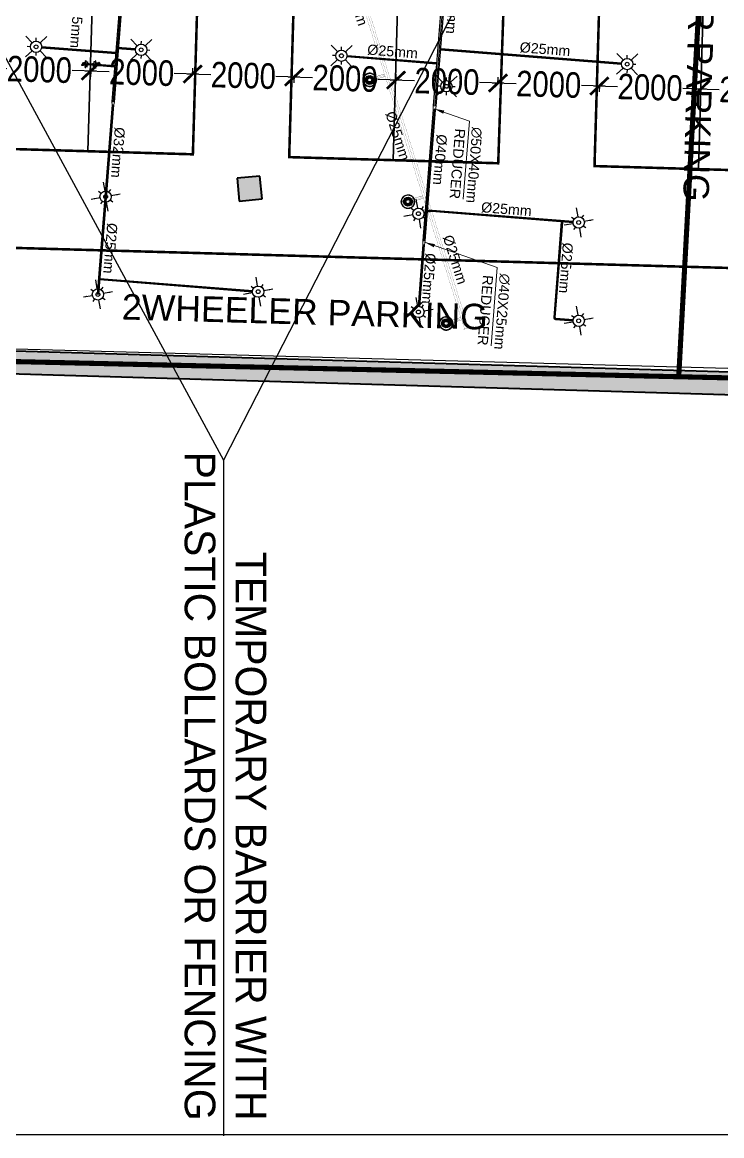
# Model space of a CAD drawing. Header units: inches. Extents: x 257070 to 799932, y -17980 to 269260.
# Drawn here: x 330065 to 343780, y -13911 to 7903 of the extents above; entities that cross this region are included whole.
import ezdxf

# ---------------------------------------------------------------- set-up
doc = ezdxf.new("R2010")
doc.units = ezdxf.units.IN
doc.header["$MEASUREMENT"] = 0
doc.header["$PDMODE"] = 99
doc.header["$PDSIZE"] = 100
for name, color, linetype in [('0-AES-F-SPRINKLER', 10, 'Continuous'), ('0-aes-ff Nozzel', 30, 'Continuous'), ('0-aes-water curtan pipe', 200, 'Continuous'), ("0_AES_DUCT MARKING'", 53, 'Continuous'), ('2 wheeler barrier', 170, 'Continuous'), ('D 9$0$DSP_SLAB EXTENT HATCH', 8, 'Continuous'), ('DSP_COLUMN HATCH', 8, 'Continuous')]:
    doc.layers.add(name, color=color, linetype=linetype)
for name, color, linetype, lineweight in [('0-AES-F-SPRINKLER PIPE', 10, 'Continuous', 15), ('0-aes-FF-Sprinkler Header', 5, 'Continuous', 0), ('05--TEXT-2', 2, 'Continuous', 20), ('07--DIM-2', 2, 'Continuous', 25), ('E--CONCRETE-4', 4, 'Continuous', 40), ('E--CONCRETE-SHADE', 253, 'Continuous', 20)]:
    doc.layers.add(name, color=color, linetype=linetype, lineweight=lineweight)
doc.layers.add('CORE -E', color=7, linetype='Continuous', true_color=0x642d8b)
doc.styles.get("Standard").update_dxf_attribs({"font": 'arial.ttf'})
doc.styles.add('TEXT style 175', font='GOTHIC.TTF')
doc.styles.add('TEXT style 75', font='ARIALN.TTF')
doc.dimstyles.new('175', dxfattribs={"dimtxt": 350, "dimasz": 263, "dimexe": 263, "dimexo": 0, "dimgap": 175, "dimtad": 0, "dimdec": 0, "dimrnd": 5, "dimzin": 0, "dimdsep": 46, "dimtxsty": 'TEXT style 175', "dimblk": 'OBLIQUE', "dimcen": 0.09, "dimdle": 263, "dimclrd": 256, "dimclre": 256, "dimclrt": 256, "dimadec": 0, "dimazin": 0, "dimtfac": 1, "dimtdec": 0, "dimtofl": 0, "dimtmove": 1, "dimatfit": 3, "dimldrblk": 'OPEN90', "dimfxl": 1, "dimtolj": 1, "dimtzin": 0, "dimarcsym": 0})
doc.dimstyles.new('75', dxfattribs={"dimscale": 1.5, "dimtxt": 200, "dimasz": 113, "dimexe": 113, "dimexo": 0, "dimgap": 25, "dimtad": 0, "dimdec": 0, "dimrnd": 5, "dimzin": 0, "dimdsep": 46, "dimtxsty": 'TEXT style 75', "dimblk": 'ARCHTICK', "dimcen": 0.09, "dimdle": 113, "dimclrd": 8, "dimclre": 8, "dimclrt": 256, "dimadec": 0, "dimazin": 0, "dimtfac": 1, "dimtdec": 0, "dimtofl": 0, "dimtmove": 1, "dimatfit": 3, "dimldrblk": 'OPEN90', "dimfxl": 0, "dimtolj": 1, "dimtzin": 0, "dimarcsym": 0})
doc.dimstyles.new('ISO-25', dxfattribs={"dimtxt": 2.5, "dimasz": 2.5, "dimexe": 1.25, "dimexo": 0.625, "dimtad": 1, "dimtxsty": 'Standard', "dimcen": 2.5, "dimadec": 0, "dimazin": 0, "dimtfac": 1, "dimtmove": 0, "dimatfit": 3, "dimfxl": 1, "dimarcsym": 0})
doc.dimstyles.new('PLUMBING', dxfattribs={"dimscale": 100, "dimtxt": 1.8, "dimasz": 1.6, "dimexe": 1, "dimexo": 1, "dimgap": 0.5, "dimtad": 2, "dimdec": 0, "dimzin": 0, "dimdsep": 46, "dimtxsty": 'Standard', "dimcen": 1, "dimdle": 1, "dimclrd": 7, "dimclre": 7, "dimclrt": 256, "dimadec": 0, "dimazin": 0, "dimtfac": 1, "dimtdec": 0, "dimtmove": 2, "dimatfit": 3, "dimfxl": 1, "dimtolj": 1, "dimtzin": 0, "dimlwd": -1, "dimlwe": -1, "dimarcsym": 0})

# ---------------------------------------------------------------- blocks, each defined once
blk = doc.blocks.new('_ArchTick')
at = {"color": 0, "linetype": 'ByBlock', "const_width": 0.15}
blk.add_lwpolyline([(-0.5, -0.5), (0.5, 0.5)], dxfattribs=at)
blk = doc.blocks.new('*D321')
at = {"layer": '07--DIM-2', "color": 251, "lineweight": -2, "ltscale": 1000, "transparency": 16777216}
for p, q in [((343257, 6600), (343730, 6586)), ((343369, 6572), (343373, 6709)), ((345482, 6535), (345009, 6548)), ((345368, 6513), (345372, 6651))]:
    blk.add_line(p, q, dxfattribs=at)
at = {"layer": 'DEFPOINTS', "color": 0, "ltscale": 1000, "transparency": 16777216}
for p in [(343369, 6572), (343370, 6596), (345368, 6513)]:
    blk.add_point(p, dxfattribs=at)
at = {"layer": '07--DIM-2', "color": 251, "lineweight": -2, "ltscale": 1000, "transparency": 16777216, "xscale": 350, "yscale": 350, "zscale": 350}
for p, rotation in [((343370, 6596), 178.3230455766687), ((345369, 6538), 358.3230455766687)]:
    blk.add_blockref('_ArchTick', p, dxfattribs=dict(at, rotation=rotation))
at = {"layer": '07--DIM-2', "ltscale": 1000, "transparency": 16777216, "insert": (344369, 6567), "char_height": 500, "attachment_point": 5, "rotation": 358.323, "style": 'TEXT style 75'}
blk.add_mtext('\\A1;2000', dxfattribs=at)
blk = doc.blocks.new('_Open90')
at = {"color": 0, "linetype": 'ByBlock', "lineweight": -2}
for p, q in [((0, 0), (-1, 0)), ((-0.5, 0.5), (0, 0)), ((0, 0), (-0.5, -0.5))]:
    blk.add_line(p, q, dxfattribs=at)
blk = doc.blocks.new('*D322')
at = {"layer": '07--DIM-2', "color": 251, "lineweight": -2, "ltscale": 1000, "transparency": 16777216}
for p, q in [((341268, 6658), (341736, 6644)), ((341381, 6655), (341378, 6542)), ((343483, 6593), (343015, 6607)), ((343369, 6572), (343373, 6709))]:
    blk.add_line(p, q, dxfattribs=at)
at = {"layer": 'DEFPOINTS', "color": 0, "ltscale": 1000, "transparency": 16777216}
for p in [(341381, 6655, 0), (341381, 6655), (343369, 6572)]:
    blk.add_point(p, dxfattribs=at)
at = {"layer": '07--DIM-2', "color": 251, "lineweight": -2, "ltscale": 1000, "transparency": 16777216, "xscale": 350, "yscale": 350, "zscale": 350}
for p, rotation in [((341381, 6655), 178.3230455766687), ((343370, 6596), 358.3230455766687)]:
    blk.add_blockref('_ArchTick', p, dxfattribs=dict(at, rotation=rotation))
at = {"layer": '07--DIM-2', "ltscale": 1000, "transparency": 16777216, "insert": (342376, 6626), "char_height": 500, "attachment_point": 5, "rotation": 358.323, "style": 'TEXT style 75'}
blk.add_mtext('\\A1;2000', dxfattribs=at)
blk = doc.blocks.new('*D323')
at = {"layer": '07--DIM-2', "color": 251, "lineweight": -2, "ltscale": 1000, "transparency": 16777216}
for p, q in [((339392, 6688), (339396, 6826)), ((339280, 6716), (339748, 6702)), ((341494, 6651), (341027, 6665)), ((341381, 6655), (341378, 6542))]:
    blk.add_line(p, q, dxfattribs=at)
at = {"layer": 'DEFPOINTS', "color": 0, "ltscale": 1000, "transparency": 16777216}
for p in [(339392, 6688), (339393, 6713), (341381, 6655, 0)]:
    blk.add_point(p, dxfattribs=at)
at = {"layer": '07--DIM-2', "color": 251, "lineweight": -2, "ltscale": 1000, "transparency": 16777216, "xscale": 350, "yscale": 350, "zscale": 350}
for p, rotation in [((339393, 6713), 178.3230455766687), ((341381, 6655), 358.3230455766687)]:
    blk.add_blockref('_ArchTick', p, dxfattribs=dict(at, rotation=rotation))
at = {"layer": '07--DIM-2', "ltscale": 1000, "transparency": 16777216, "insert": (340387, 6684), "char_height": 500, "attachment_point": 5, "rotation": 358.323, "style": 'TEXT style 75'}
blk.add_mtext('\\A1;2000', dxfattribs=at)
blk = doc.blocks.new('*D324')
at = {"layer": '07--DIM-2', "color": 251, "lineweight": -2, "ltscale": 1000, "transparency": 16777216}
for p, q in [((337281, 6775), (337754, 6761)), ((337393, 6747), (337397, 6884)), ((339392, 6688), (339396, 6826)), ((339506, 6710), (339033, 6723))]:
    blk.add_line(p, q, dxfattribs=at)
at = {"layer": 'DEFPOINTS', "color": 0, "ltscale": 1000, "transparency": 16777216}
for p in [(337394, 6771), (337393, 6747), (339392, 6688)]:
    blk.add_point(p, dxfattribs=at)
at = {"layer": '07--DIM-2', "color": 251, "lineweight": -2, "ltscale": 1000, "transparency": 16777216, "xscale": 350, "yscale": 350, "zscale": 350}
for p, rotation in [((337394, 6771), 178.3230455766687), ((339393, 6713), 358.3230455766687)]:
    blk.add_blockref('_ArchTick', p, dxfattribs=dict(at, rotation=rotation))
at = {"layer": '07--DIM-2', "ltscale": 1000, "transparency": 16777216, "insert": (338393, 6742), "char_height": 500, "attachment_point": 5, "rotation": 358.323, "style": 'TEXT style 75'}
blk.add_mtext('\\A1;2000', dxfattribs=at)
blk = doc.blocks.new('*D325')
at = {"layer": '07--DIM-2', "color": 251, "lineweight": -2, "ltscale": 1000, "transparency": 16777216}
for p, q in [((335282, 6833), (335755, 6819)), ((335396, 6857), (335391, 6717)), ((337507, 6768), (337034, 6782)), ((337393, 6747), (337397, 6884))]:
    blk.add_line(p, q, dxfattribs=at)
at = {"layer": 'DEFPOINTS', "color": 0, "ltscale": 1000, "transparency": 16777216}
for p in [(335395, 6830), (335396, 6857, 0), (337393, 6747)]:
    blk.add_point(p, dxfattribs=at)
at = {"layer": '07--DIM-2', "color": 251, "lineweight": -2, "ltscale": 1000, "transparency": 16777216, "xscale": 350, "yscale": 350, "zscale": 350}
for p, rotation in [((335395, 6830), 178.3230455766687), ((337394, 6771), 358.3230455766687)]:
    blk.add_blockref('_ArchTick', p, dxfattribs=dict(at, rotation=rotation))
at = {"layer": '07--DIM-2', "ltscale": 1000, "transparency": 16777216, "insert": (336394, 6801), "char_height": 500, "attachment_point": 5, "rotation": 358.323, "style": 'TEXT style 75'}
blk.add_mtext('\\A1;2000', dxfattribs=at)
blk = doc.blocks.new('*D326')
at = {"layer": '07--DIM-2', "color": 251, "lineweight": -2, "ltscale": 1000, "transparency": 16777216}
for p, q in [((333406, 6863), (333410, 7001)), ((333293, 6891), (333761, 6878)), ((335508, 6827), (335040, 6840)), ((335396, 6857), (335391, 6717))]:
    blk.add_line(p, q, dxfattribs=at)
at = {"layer": 'DEFPOINTS', "color": 0, "ltscale": 1000, "transparency": 16777216}
for p in [(333406, 6888), (333406, 6863), (335396, 6857, 0)]:
    blk.add_point(p, dxfattribs=at)
at = {"layer": '07--DIM-2', "color": 251, "lineweight": -2, "ltscale": 1000, "transparency": 16777216, "xscale": 350, "yscale": 350, "zscale": 350}
for p, rotation in [((333406, 6888), 178.3230455766687), ((335395, 6830), 358.3230455766687)]:
    blk.add_blockref('_ArchTick', p, dxfattribs=dict(at, rotation=rotation))
at = {"layer": '07--DIM-2', "ltscale": 1000, "transparency": 16777216, "insert": (334401, 6859), "char_height": 500, "attachment_point": 5, "rotation": 358.323, "style": 'TEXT style 75'}
blk.add_mtext('\\A1;2000', dxfattribs=at)
blk = doc.blocks.new('*D327')
at = {"layer": '07--DIM-2', "color": 251, "lineweight": -2, "ltscale": 1000, "transparency": 16777216}
for p, q in [((333406, 6863), (333410, 7001)), ((331294, 6950), (331767, 6936)), ((331407, 6947), (331404, 6834)), ((333519, 6885), (333046, 6899))]:
    blk.add_line(p, q, dxfattribs=at)
at = {"layer": 'DEFPOINTS', "color": 0, "ltscale": 1000, "transparency": 16777216}
for p in [(331407, 6947, 0), (331407, 6947), (333406, 6863)]:
    blk.add_point(p, dxfattribs=at)
at = {"layer": '07--DIM-2', "color": 251, "lineweight": -2, "ltscale": 1000, "transparency": 16777216, "xscale": 350, "yscale": 350, "zscale": 350}
for p, rotation in [((331407, 6947), 178.3230455766687), ((333406, 6888), 358.3230455766687)]:
    blk.add_blockref('_ArchTick', p, dxfattribs=dict(at, rotation=rotation))
at = {"layer": '07--DIM-2', "ltscale": 1000, "transparency": 16777216, "insert": (332407, 6917), "char_height": 500, "attachment_point": 5, "rotation": 358.323, "style": 'TEXT style 75'}
blk.add_mtext('\\A1;2000', dxfattribs=at)
blk = doc.blocks.new('*D328')
at = {"layer": '07--DIM-2', "color": 251, "lineweight": -2, "ltscale": 1000, "transparency": 16777216}
for p, q in [((329284, 7009), (329763, 6995)), ((329398, 7033), (329394, 6893)), ((331520, 6943), (331042, 6957)), ((331407, 6947), (331404, 6834))]:
    blk.add_line(p, q, dxfattribs=at)
at = {"layer": 'DEFPOINTS', "color": 0, "ltscale": 1000, "transparency": 16777216}
for p in [(329397, 7006), (329398, 7033, 0), (331407, 6947, 0)]:
    blk.add_point(p, dxfattribs=at)
at = {"layer": '07--DIM-2', "color": 251, "lineweight": -2, "ltscale": 1000, "transparency": 16777216, "xscale": 350, "yscale": 350, "zscale": 350}
for p, rotation in [((329397, 7006), 178.3230455766687), ((331407, 6947), 358.3230455766687)]:
    blk.add_blockref('_ArchTick', p, dxfattribs=dict(at, rotation=rotation))
at = {"layer": '07--DIM-2', "ltscale": 1000, "transparency": 16777216, "insert": (330402, 6976), "char_height": 500, "attachment_point": 5, "rotation": 358.323, "style": 'TEXT style 75'}
blk.add_mtext('\\A1;2000', dxfattribs=at)
blk = doc.blocks.new('_Oblique')
at = {"color": 0, "linetype": 'ByBlock', "lineweight": -2}
blk.add_line((-0.5, -0.5), (0.5, 0.5), dxfattribs=at)
blk = doc.blocks.new('A$C3CA070F1')
at = {"layer": '0-AES-F-SPRINKLER'}
h = blk.add_hatch(dxfattribs=at)
h.set_pattern_fill('ANSI31', color=3, scale=0.196883, angle=-34.2335, style=0)
h.set_pattern_definition([(100.766483, (49937.1607, 174049.7081), (1.474466316, 0.280375668), [])])
edge = h.paths.add_edge_path()
edge.add_line((-1, 85), (-1, 84))
edge.add_line((-1, 84), (-6, 84))
edge.add_ellipse((-7, 82), major_axis=(-1.42, -0.27), ratio=1, start_angle=257, end_angle=315)
edge.add_line((-8, 83), (-15, 72))
edge.add_ellipse((-12, 70), major_axis=(-4.25, -0.81), ratio=1, start_angle=-45, end_angle=45)
edge.add_line((-14, 66), (14, 47))
edge.add_line((14, 47), (13, 46))
edge.add_line((13, 46), (-15, 65))
edge.add_ellipse((-12, 70), major_axis=(-5.52, -1.05), ratio=1, start_angle=-45, end_angle=45, ccw=False)
edge.add_line((-16, 73), (-9, 84))
edge.add_ellipse((-7, 82), major_axis=(-2.69, -0.51), ratio=1, start_angle=257, end_angle=315, ccw=False)
edge.add_line((-6, 85), (-1, 85))
h = blk.add_hatch(dxfattribs=at)
h.set_pattern_fill('ANSI31', color=3, scale=0.196883, angle=-124.2335, style=0)
h.set_pattern_definition([(190.766483, (49937.1607, 174049.7081), (-0.280375668, 1.474466316), [])])
edge = h.paths.add_edge_path()
edge.add_line((-1, 54), (7, 48))
edge.add_line((7, 48), (8, 49))
edge.add_line((8, 49), (0, 55))
edge.add_ellipse((-2, 52), major_axis=(-0.69, 3.63), ratio=1, start_angle=315, end_angle=405)
edge.add_line((-6, 54), (-14, 41))
edge.add_ellipse((-11, 39), major_axis=(-0.69, 3.63), ratio=1, start_angle=45, end_angle=135)
edge.add_line((-13, 36), (-9, 33))
edge.add_ellipse((-10, 32), major_axis=(-0.27, 1.42), ratio=1, start_angle=225, end_angle=315, ccw=False)
edge.add_line((-9, 31), (-10, 30))
edge.add_line((-10, 30), (-8, 29))
edge.add_line((-8, 29), (-7, 30))
edge.add_ellipse((-10, 32), major_axis=(-3.3, -0.63), ratio=1, start_angle=135, end_angle=225)
edge.add_line((-8, 35), (-12, 38))
edge.add_ellipse((-11, 39), major_axis=(-1.75, -0.33), ratio=1, start_angle=-45, end_angle=45, ccw=False)
edge.add_line((-13, 40), (-4, 53))
edge.add_ellipse((-2, 52), major_axis=(-1.75, -0.33), ratio=1, start_angle=225, end_angle=315, ccw=False)
at = {"layer": '0-AES-F-SPRINKLER', "color": 3}
for p, q in [((-98, 39), (-97, 43)), ((-98, 38), (-98, 39)), ((-98, 39), (-98, 39)), ((-98, 39), (-98, 39)), ((-98, 37), (-98, 38)), ((-98, 38), (-98, 38)), ((-98, 38), (-98, 38)), ((-98, 38), (-98, 38)), ((-98, 38), (-98, 38)), ((-98, 38), (-98, 38)), ((-98, 38), (-98, 38)), ((-98, 38), (-98, 38)), ((-98, 38), (-98, 38)), ((-98, 38), (-98, 38)), ((-96, 37), (-98, 37)), ((-98, 37), (-98, 37)), ((-98, 37), (-98, 37)), ((-98, 37), (-98, 37)), ((-98, 37), (-98, 37)), ((-98, 37), (-98, 37)), ((-98, 37), (-98, 37)), ((-98, 37), (-98, 37)), ((-98, 37), (-98, 37)), ((-98, 37), (-98, 37)), ((-98, 37), (-98, 37)), ((-98, 37), (-98, 37)), ((-98, 37), (-98, 37)), ((-98, 37), (-98, 37)), ((-98, 37), (-98, 37)), ((-98, 37), (-98, 37)), ((-98, 37), (-98, 37)), ((-97, 37), (-98, 37)), ((-98, 37), (-98, 37)), ((-98, 37), (-98, 37)), ((-98, 37), (-98, 37)), ((-98, 37), (-98, 37)), ((-98, 37), (-98, 37)), ((-98, 37), (-98, 37)), ((-98, 37), (-98, 37)), ((-98, 37), (-98, 37)), ((-98, 37), (-98, 37)), ((-98, 37), (-98, 37)), ((-98, 37), (-98, 37)), ((-98, 37), (-98, 37)), ((-98, 37), (-98, 37)), ((-97, 45), (-79, 71)), ((-96, 40), (-97, 40)), ((-97, 40), (-97, 40)), ((-97, 40), (-97, 40)), ((-97, 40), (-97, 39)), ((-97, 39), (-97, 39)), ((-97, 39), (-97, 39)), ((-97, 39), (-97, 39)), ((-97, 39), (-97, 39)), ((-97, 39), (-97, 39)), ((-97, 39), (-97, 39)), ((-97, 39), (-97, 39)), ((-97, 39), (-97, 38)), ((-97, 38), (-97, 38)), ((-97, 38), (-97, 38)), ((-97, 38), (-97, 38)), ((-97, 38), (-97, 38)), ((-97, 38), (-97, 38)), ((-97, 38), (-97, 38)), ((-97, 38), (-97, 38)), ((-97, 38), (-97, 38)), ((-97, 38), (-97, 38)), ((-97, 38), (-97, 38)), ((-97, 38), (-97, 37)), ((-97, 37), (-97, 37)), ((-97, 37), (-97, 37)), ((-97, 37), (-97, 37)), ((-95, 46), (-96, 42)), ((-96, 42), (-96, 42)), ((-96, 42), (-96, 41)), ((-96, 41), (-96, 41)), ((-96, 41), (-96, 41)), ((-96, 41), (-96, 41)), ((-96, 41), (-96, 41)), ((-96, 41), (-96, 41)), ((-96, 41), (-96, 41)), ((-96, 41), (-96, 41)), ((-96, 41), (-96, 41)), ((-96, 41), (-96, 40)), ((-96, 40), (-96, 40)), ((-96, 40), (-96, 40)), ((-96, 40), (-96, 40)), ((-96, 40), (-96, 40)), ((-95, 37), (-96, 37)), ((-96, 37), (-96, 37)), ((-96, 37), (-96, 37)), ((-96, 37), (-96, 37)), ((-96, 37), (-96, 37)), ((-94, 38), (-95, 38)), ((-95, 38), (-95, 38)), ((-95, 38), (-95, 38)), ((-95, 38), (-95, 38)), ((-95, 38), (-95, 38)), ((-95, 38), (-95, 38)), ((-95, 38), (-95, 38)), ((-95, 38), (-95, 38)), ((-95, 38), (-95, 38)), ((-95, 38), (-95, 37)), ((-95, 37), (-95, 37)), ((-95, 37), (-95, 37)), ((-95, 37), (-95, 37)), ((-95, 37), (-95, 37)), ((-95, 37), (-95, 37)), ((-95, 37), (-95, 37)), ((-95, 37), (-95, 37)), ((-95, 37), (-95, 37)), ((-95, 37), (-95, 37)), ((-95, 37), (-95, 37)), ((-95, 37), (-95, 37)), ((-95, 37), (-95, 37)), ((-95, 37), (-95, 37)), ((-95, 37), (-95, 37)), ((-95, 37), (-95, 37)), ((-95, 37), (-95, 37)), ((-94, 88), (-93, 90)), ((-72, 73), (-94, 88)), ((-94, 43), (-94, 48)), ((-93, 43), (-94, 43)), ((-94, 43), (-94, 43)), ((-94, 43), (-94, 43)), ((-94, 43), (-94, 43)), ((-94, 43), (-94, 43)), ((-94, 43), (-94, 41)), ((-94, 43), (-94, 43)), ((-94, 43), (-94, 43)), ((-94, 43), (-94, 43)), ((-94, 43), (-94, 43)), ((-94, 43), (-94, 43)), ((-94, 43), (-94, 43)), ((-94, 43), (-94, 43)), ((-94, 43), (-94, 43)), ((-94, 43), (-94, 43)), ((-94, 43), (-94, 43)), ((-94, 43), (-94, 43)), ((-94, 41), (-94, 41)), ((-94, 41), (-94, 41)), ((-94, 41), (-94, 41)), ((-94, 41), (-94, 41)), ((-94, 41), (-94, 41)), ((-94, 41), (-94, 41)), ((-94, 41), (-94, 41)), ((-94, 41), (-94, 40)), ((-94, 40), (-94, 40)), ((-94, 40), (-94, 40)), ((-94, 40), (-94, 40)), ((-94, 40), (-94, 40)), ((-94, 40), (-94, 40)), ((-94, 40), (-94, 40)), ((-94, 40), (-94, 40)), ((-94, 40), (-94, 39)), ((-94, 39), (-94, 39)), ((-94, 39), (-94, 39)), ((-94, 39), (-94, 39)), ((-94, 39), (-94, 39)), ((-94, 39), (-94, 39)), ((-94, 39), (-94, 39)), ((-94, 39), (-94, 39)), ((-94, 39), (-94, 38)), ((-93, 90), (-59, 67)), ((-93, 47), (-93, 49)), ((-91, 47), (-93, 43)), ((-93, 46), (-93, 47)), ((-92, 46), (-93, 46)), ((-93, 46), (-93, 46)), ((-93, 46), (-93, 46)), ((-93, 46), (-93, 46)), ((-93, 46), (-93, 46)), ((-93, 46), (-93, 46)), ((-93, 46), (-93, 46)), ((-93, 46), (-93, 46)), ((-93, 46), (-93, 46)), ((-93, 46), (-93, 46)), ((-93, 46), (-93, 46)), ((-93, 46), (-93, 46)), ((-93, 46), (-93, 46)), ((-93, 46), (-93, 46)), ((-93, 46), (-93, 46)), ((-93, 46), (-93, 46)), ((-93, 46), (-93, 46)), ((-93, 46), (-93, 46)), ((-93, 46), (-93, 46)), ((-93, 46), (-93, 46)), ((-91, 42), (-93, 43)), ((-93, 43), (-93, 43)), ((-93, 43), (-93, 43)), ((-93, 43), (-93, 43)), ((-93, 43), (-93, 43)), ((-93, 43), (-93, 43)), ((-93, 43), (-93, 43)), ((-93, 43), (-93, 43)), ((-93, 43), (-93, 43)), ((-93, 43), (-93, 43)), ((-93, 43), (-93, 43)), ((-93, 43), (-93, 43)), ((-93, 43), (-93, 43)), ((-93, 43), (-93, 43)), ((-93, 43), (-93, 43)), ((-93, 43), (-93, 43)), ((-93, 43), (-93, 43)), ((-93, 43), (-93, 43)), ((-93, 43), (-93, 43)), ((-93, 43), (-93, 43)), ((-93, 43), (-93, 43)), ((-93, 43), (-93, 43)), ((-93, 43), (-93, 43)), ((-85, 66), (-92, 55)), ((-90, 50), (-92, 46)), ((-92, 46), (-92, 46)), ((-92, 46), (-92, 46)), ((-92, 46), (-92, 46)), ((-92, 46), (-92, 46)), ((-92, 46), (-92, 46)), ((-90, 47), (-91, 47)), ((-90, 43), (-91, 42)), ((-91, 42), (-91, 42)), ((-91, 42), (-91, 42)), ((-91, 42), (-91, 42)), ((-91, 42), (-91, 42)), ((-91, 42), (-91, 42)), ((-91, 42), (-91, 42)), ((-91, 42), (-91, 42)), ((-91, 42), (-91, 42)), ((-91, 42), (-91, 42)), ((-91, 42), (-91, 42)), ((-91, 42), (-91, 42)), ((-91, 42), (-91, 42)), ((-91, 42), (-91, 42)), ((-91, 42), (-91, 42)), ((-91, 42), (-91, 42)), ((-88, 57), (-90, 49)), ((-89, 54), (-90, 51)), ((-90, 50), (-90, 50)), ((-88, 47), (-90, 43)), ((-90, 47), (-88, 47)), ((-90, 43), (-90, 43)), ((-90, 43), (-90, 43)), ((-90, 43), (-90, 43)), ((-89, 55), (-89, 55)), ((-88, 46), (-88, 47)), ((-87, 59), (-87, 59)), ((-87, 59), (-87, 59)), ((-86, 57), (-87, 49)), ((-87, 49), (-83, 28)), ((-85, 58), (-85, 58)), ((-77, 43), (-85, 49)), ((-83, 28), (-60, 9)), ((-77, 70), (-82, 63)), ((-80, 66), (-82, 67)), ((-45, 31), (-81, -23)), ((-78, 63), (-80, 65)), ((-79, 71), (-77, 70)), ((-71, 26), (-79, 31)), ((-57, 13), (-79, 28)), ((-70, 64), (-78, 63)), ((-78, -29), (-40, 27)), ((-69, 55), (-75, 59)), ((-66, 54), (-74, 42)), ((-74, 42), (-71, 26)), ((-73, 44), (-71, 43)), ((-69, 47), (-72, 43)), ((-71, 43), (-70, 43)), ((-71, 26), (-55, 15)), ((-70, 43), (-66, 49)), ((-66, 50), (-68, 52)), ((-61, 65), (-67, 69)), ((-62, 66), (-67, 65)), ((-50, 57), (-66, 54)), ((-66, 49), (-66, 50)), ((-47, 28), (-63, 40)), ((-59, 67), (-61, 65)), ((-57, 67), (-60, 66)), ((-60, 44), (-42, 32)), ((-50, 57), (-58, 62)), ((-19, 46), (-57, 67)), ((-17, 37), (-55, 63)), ((-29, 42), (-50, 57)), ((-13, 9), (-45, 31)), ((-36, 42), (-44, 30)), ((-43, 33), (-35, 46)), ((-39, -30), (-13, 9)), ((-37, 25), (-28, 38)), ((-35, 41), (-36, 42)), ((-32, 32), (-35, 39)), ((-30, 52), (-16, 73)), ((-29, 20), (-17, 37)), ((-28, 38), (-26, 40)), ((-21, 32), (-28, 37)), ((-23, 16), (-12, 33)), ((-1, 26), (-23, -9)), ((-22, 15), (-12, 31)), ((-9, 32), (-21, 14)), ((2, 24), (-20, -11)), ((-20, -8), (-1, 22)), ((-17, 37), (-19, 46)), ((-19, 13), (-10, 29)), ((-7, 30), (-18, 12)), ((-17, 37), (-17, 37)), ((4, 22), (-17, -13)), ((-17, -10), (1, 20)), ((-16, 73), (-9, 84)), ((-16, 11), (-7, 27)), ((-8, 83), (-15, 72)), ((13, 46), (-15, 65)), ((-4, 28), (-15, 10)), ((-1, 84), (-14, 66)), ((-14, 66), (14, 47)), ((-6, 54), (-14, 41)), ((-12, 33), (-14, 33)), ((-14, -15), (7, 20)), ((-14, -12), (4, 18)), ((-13, 40), (-4, 53)), ((-13, 36), (-9, 33)), ((-13, 9), (-4, 24)), ((-2, 34), (-12, 41)), ((-8, 35), (-12, 38)), ((-12, 31), (-12, 33)), ((-9, 32), (-12, 31)), ((7, 16), (-11, -13)), ((-10, 29), (-9, 32)), ((-9, 31), (-10, 30)), ((-7, 30), (-10, 29)), ((-10, 30), (-8, 29)), ((9, 17), (-10, -14)), ((-9, -13), (9, 13)), ((-8, 29), (-7, 30)), ((8, 49), (-7, 27)), ((-7, 27), (-7, 30)), ((-4, 28), (-7, 27)), ((-6, 85), (-1, 85)), ((-1, 84), (-6, 84)), ((5, 44), (-5, 51)), ((-4, 24), (-4, 28)), ((-1, 26), (-4, 24)), ((-1, 85), (-1, 84)), ((-1, 54), (7, 48)), ((13, 46), (-1, 25)), ((-1, 22), (-1, 26)), ((2, 24), (-1, 22)), ((8, 49), (0, 55)), ((1, 20), (2, 24)), ((4, 22), (1, 20)), ((4, 18), (4, 22)), ((7, 20), (4, 18)), ((7, 48), (8, 49)), ((7, 16), (7, 20)), ((9, 17), (7, 16)), ((9, 15), (9, 17)), ((14, 47), (13, 46)), ((-82, -25), (-80, -30)), ((-80, -30), (-78, -29)), ((-66, -11), (-39, -30)), ((-23, -7), (-23, -9)), ((-23, -9), (-20, -8)), ((-20, -8), (-20, -11)), ((-20, -11), (-17, -10)), ((-17, -10), (-17, -13)), ((-17, -13), (-14, -12)), ((-14, -12), (-14, -15)), ((-14, -15), (-11, -13)), ((-11, -13), (-11, -14)), ((-11, -14), (-11, -14))]:
    blk.add_line(p, q, dxfattribs=at)
for centre, major_axis, start_param, end_param in [((-95, 43), (-0.41, 2.13), 0.784914, 1.034983), ((-95, 43), (-2.74, -0.52), -0.560204, -0.324923), ((-93, 46), (-0.51, 2.68), 0.787914, 1.247507), ((-93, 48), (-1.75, -0.33), -0.775969, -0.160442), ((-91, 54), (-0.29, 1.52), 0.785398, 2.356194), ((-92, 49), (-0.33, 1.74), 0.791774, 1.412986), ((-89, 55), (-0.103, 0.54), 0.916881, 1.969618), ((-93, 51), (-3.09, -0.59), 2.526084, 2.789089), ((-95, 50), (-5.72, -1.09), 2.374727, 2.798549), ((-91, 55), (-0.33, 1.74), 4.197625, 4.773282), ((-84, 57), (-3.79, -0.72), -0.784768, -0.363877), ((-93, 50), (-5.72, -1.09), 2.377207, 2.798549), ((-80, 54), (-1.57, 8.26), 0.010205, 0.785398), ((-84, 56), (-0.35, 1.85), 0.785501, 1.132999), ((-83, 65), (-1.52, -0.29), 3.926991, 5.497787), ((-80, 54), (-5.9, -1.12), 4.155645, 5.497787), ((-80, 54), (-8.26, -1.57), 4.155621, 4.722594), ((-75, 68), (-8.26, -1.57), 1.014052, 3.151797), ((-75, 63), (-2.79, -0.53), -0.113999, 0.093951), ((-75, 68), (-1.12, 5.9), 2.584882, 5.497787), ((-75, 46), (-0.53, 2.79), 2.356194, 3.926991), ((-75, 68), (-1.57, 8.26), 4.722594, 5.497787), ((-70, 53), (-2.79, -0.53), 2.356194, 3.926991), ((-65, 44), (-3.72, -0.71), -0.403281, 1.321745), ((-65, 44), (-0.71, 3.72), 4.96144, 6.686466), ((-65, 37), (-0.56, 2.96), 5.497794, 6.034125), ((-59, 47), (-2.96, -0.56), 0.24906, 0.785391), ((-60, 60), (-2.83, -0.54), 3.926991, 4.712389), ((-33, 40), (-0.45, 2.36), 0.803442, 1.867502), ((-30, 39), (-2.79, -0.53), 2.356194, 3.926991), ((-24, 39), (-0.53, 2.79), 5.497787, 7.068583), ((-12, 70), (-5.52, -1.05), -0.785398, 0.785398), ((-15, 35), (-0.54, 2.83), 0.785398, 3.403392), ((-12, 70), (-4.25, -0.81), -0.785398, 0.785398), ((-11, 39), (-0.69, 3.63), 0.785398, 2.356194), ((-11, 39), (-1.75, -0.33), -0.785398, 0.785398), ((-7, 82), (-2.69, -0.51), 4.485496, 5.497787), ((-10, 32), (-0.27, 1.42), 3.926991, 5.497787), ((-7, 82), (-1.42, -0.27), 4.485496, 5.497787), ((-10, 32), (-3.3, -0.63), 2.356194, 3.926991), ((-2, 52), (-0.69, 3.63), 5.497787, 7.068583), ((-2, 52), (-1.75, -0.33), 3.926991, 5.497787), ((6, 14), (-0.54, 2.83), 3.926991, 4.712389), ((-79, -24), (-0.51, 2.69), 0.785398, 1.797689), ((-11, -11), (-2.83, -0.54), 1.570796, 2.356194)]:
    blk.add_ellipse(centre, major_axis=major_axis, ratio=1, start_param=start_param, end_param=end_param, dxfattribs=at)
at = {"layer": '0-AES-F-SPRINKLER', "color": 3, "extrusion": (0, 0, -1)}
for centre, major_axis, start_param, end_param in [((-86, 47), (-0.53, 2.79), -0.113999, 0.785398), ((-77, 34), (-0.54, 2.83), 3.926991, 4.712389)]:
    blk.add_ellipse(centre, major_axis=major_axis, ratio=1, start_param=start_param, end_param=end_param, dxfattribs=at)
blk = doc.blocks.new('*U738')
at = {"layer": '0-AES-F-SPRINKLER PIPE', "color": 200, "lineweight": 30, "const_width": 2.67}
for points in [[(-1770300, 48476), (-1770300, 28237)], [(-1770220, 48476), (-1770220, 28237)]]:
    blk.add_lwpolyline(points, dxfattribs=at)
at = {"layer": '0-AES-F-SPRINKLER PIPE', "color": 252, "lineweight": 30, "const_width": 2.67}
blk.add_lwpolyline([(-1770260, 48476), (-1770260, 28237)], dxfattribs=at)
blk = doc.blocks.new('*U701')
at = {"layer": '0-aes-FF-Sprinkler Header', "color": 1, "const_width": 5}
for points in [[(12087231, -3664419), (12087541, -3664419)], [(12087231, -3664469), (12087541, -3664469)]]:
    blk.add_lwpolyline(points, dxfattribs=at)
at = {"layer": '0-aes-FF-Sprinkler Header', "color": 8, "const_width": 2}
blk.add_lwpolyline([(12087231, -3664444), (12087541, -3664444)], dxfattribs=at)
blk = doc.blocks.new('Nozzel')
at = {"transparency": 33554585}
h = blk.add_hatch(color=30, dxfattribs=at)
h.dxf.hatch_style = 1
edge = h.paths.add_edge_path()
edge.add_ellipse((-1664094, 224269), major_axis=(0.9, 87), ratio=1, start_angle=0, end_angle=360)
edge = h.paths.add_edge_path(flags=16)
edge.add_arc((-1664094, 224269), 40, 0, 360)
blk.add_circle((-1664094, 224269), 40)
at = {"layer": '0-AES-F-SPRINKLER', "color": 13}
blk.add_circle((-1664094, 224269), 131, dxfattribs=at)
for major_axis, start_param, end_param in [((1, 130), 1.575618, 7.858803), ((0.9, 87), 1.580914353715009, 7.864099660894595)]:
    blk.add_ellipse((-1664094, 224269), major_axis=major_axis, ratio=1, start_param=start_param, end_param=end_param, dxfattribs=at)
at = {"layer": '0-AES-F-SPRINKLER PIPE', "lineweight": 30, "rotation": 180}
blk.add_blockref('*U701', (10423137, -3440175), dxfattribs=at)
blk = doc.blocks.new('*U603')
at = {"layer": '0-AES-F-SPRINKLER'}
for p, q in [((171672, 56809), (171672, 56871)), ((171562, 56699), (171500, 56699)), ((171672, 56588), (171672, 56526)), ((171783, 56699), (171845, 56699))]:
    blk.add_line(p, q, dxfattribs=at)
for radius in [111, 37.8]:
    blk.add_circle((171672, 56699), radius, dxfattribs=at)
at = {"layer": '0-AES-F-SPRINKLER PIPE'}
for points, override in [([(171468, 56903), (171594, 56777)], {"dimasz": 70, "dimtad": 0, "dimfxl": 13, "dimarcsym": 1}), ([(171877, 56903), (171751, 56777)], {"dimasz": 70, "dimtad": 0, "dimfxl": 13, "dimarcsym": 1}), ([(171468, 56494), (171594, 56620)], {"dimasz": 70, "dimtad": 0, "dimfxl": 13, "dimarcsym": 1}), ([(171877, 56494), (171751, 56620)], {"dimasz": 70, "dimgap": 0.625, "dimtad": 0, "dimfxl": 13, "dimarcsym": 1})]:
    blk.add_leader(points, dimstyle='ISO-25', override=override, dxfattribs=at)

msp = doc.modelspace()

# ---------------------------------------------------------------- hatches: boundary and pattern name
at = {"layer": 'DSP_COLUMN HATCH', "ltscale": 3.5}
h = msp.add_hatch(color=8, dxfattribs=at)
h.paths.add_polyline_path([(365722.2, -53.8), (366489.1, 28236.6), (398382.7, 27372), (398078, 16131.2), (422688.6, 15464), (424374.5, 77657.1), (363312.5, 79312.4, -0.217857), (379658.1, 140443.8, 0.0248652), (381874.1, 143466.9, 0.0677243), (386435.5, 152972.3, 0.0584537), (387935.8, 160119.4, -0.0351298), (388382, 166730.6, -0.0975994), (389786, 170013.7, -0.0225225), (391669.6, 172621.5, 0.2538416), (393169.6, 181983.6, 0.1875484), (370106.1, 207237.2), (370663.7, 210916.7), (290410.6, 215642.7), (285983.7, 161207.5), (285186.3, 161272.3), (282579.6, 129219.4), (284719.3, 124703.3), (284181.7, 118092.8), (281340.4, 113981.8), (280116.2, 98928.1), (280913.6, 98863.3), (273089.7, 2658.2)])
h.paths.add_polyline_path([(281398.6, 99275.3), (280601.2, 99340.2), (281779.2, 113825.1), (284620.4, 117936.2), (285177.6, 124787), (283037.9, 129303.1), (285598.3, 160787.3), (286395.7, 160722.5), (290823.4, 215167.6), (370144.9, 210496.5), (369611.7, 206978.6, -0.189327), (392747.4, 181827.8, -0.2535576), (391315, 172898.6, 0.0224715), (389411.9, 170263.9, 0.0979176), (387938.4, 166808.2, 0.0351034), (387485.7, 160139.2, -0.0583058), (386008, 153113, -0.0677412), (381498.4, 143714.5, -0.0248531), (379309.9, 140729, 0.218943), (362922.8, 78922.8), (423963.9, 77268.1), (422299.6, 15874.7), (398488.7, 16520.2), (398793.4, 27761), (366100.1, 28647.3), (365334.5, 407.7), (273576.7, 3094.1)], flags=16)
at = {"layer": 'E--CONCRETE-SHADE', "ltscale": 3.5}
h = msp.add_hatch(color=8, dxfattribs=at)
h.dxf.hatch_style = 1
h.paths.add_polyline_path([(334725.5, 4889.1), (334277.5, 4846), (334320.6, 4398.1), (334768.6, 4441.1)])

# ---------------------------------------------------------------- linework, layer by layer
at = {"layer": '0-AES-F-SPRINKLER', "color": 7, "const_width": 100, "elevation": 0}
for points in [[(332024.7, 62667.8), (332024.7, 62667.8), (336792.7, 47939.3), (340789.2, 37039.3), (340789.2, 37039.3), (338666.9, 32692.4), (333044, 30733.9), (333044, 30733.9), (334157.5, 28784), (337209.3, 23245.1), (343530, 11881.2), (342936.4, 958.3), (361876.6, 525.3), (362280.3, 30665.5), (363047.2, 44628.4), (363210.3, 79337.2), (356607.5, 78193.9), (356438.2, 71883.8), (334567.8, 63896.3)], [(314747.9, 41385.7), (291263.5, 17511.2), (286969.4, 13130.9), (300396.1, 2861.1), (315324.3, 1588.2), (342936.4, 958.3), (343530, 11881.2), (333044, 30733.9), (322260.6, 34233.9), (320141.6, 36257.7)]]:
    msp.add_lwpolyline(points, close=True, dxfattribs=at)
at = {"layer": '0-AES-F-SPRINKLER PIPE', "ltscale": 1000, "elevation": 0}
for points in [[(338576.1, 12012.8), (338122.3, 6266.3)], [(338581.1, 12012.4), (338127.3, 6265.9)], [(338606, 12010.5), (338152.2, 6263.9)], [(338631, 12008.5), (338177.1, 6262)], [(338635.9, 12008.1), (338182.1, 6261.6)], [(332082.2, 9630), (331822.6, 6342.2)], [(332086.2, 9629.7), (331826.5, 6341.9)], [(332106.1, 9628.1), (331846.5, 6340.3)], [(332126.1, 9626.6), (331866.4, 6338.7)], [(332130.1, 9626.2), (331870.4, 6338.4)], [(330447.5, 7429.6), (331899.4, 7314.9)], [(330447.7, 7426.6), (331899.1, 7311.9)], [(330445.1, 7398.7), (331896.9, 7284)], [(330445.7, 7401.6), (331897.2, 7287)], [(330447.4, 7414), (331898.2, 7299.5)], [(331928.9, 7383.9), (332286.2, 7355.7)], [(331929.1, 7386.9), (332286, 7358.7)], [(331930.1, 7399.3), (332286.3, 7371.2)], [(331931.1, 7411.8), (332288, 7383.6)], [(331931.3, 7414.8), (332288.6, 7386.6)], [(336431.7, 7223.4), (338186.9, 7084.8)], [(336432.4, 7226.4), (338187.2, 7087.8)], [(336434.1, 7238.8), (338188.2, 7100.2)], [(336434.2, 7254.3), (338189.4, 7115.7)], [(336434.3, 7251.3), (338189.2, 7112.7)], [(338268.6, 7356.8), (341815.1, 7076.7)], [(338268.9, 7359.7), (341815, 7079.7)], [(338269.8, 7372.2), (341815.3, 7092.2)], [(338270.8, 7384.7), (341816.9, 7104.6)], [(338271.1, 7387.7), (341817.6, 7107.6)], [(331355.4, 7066.8), (331876.5, 7025.7)], [(331355.5, 7069.8), (331876.8, 7028.6)], [(331355.9, 7082.3), (331877.8, 7041.1)], [(331356.2, 7094.8), (331878.7, 7053.6)], [(331356.3, 7097.8), (331879, 7056.6)], [(331826.8, 6287.7), (331533.4, 2572.4)], [(331829.8, 6287.5), (331536.4, 2572.1)], [(331842.2, 6286.5), (331548.8, 2571.1)], [(331854.7, 6285.5), (331561.3, 2570.2)], [(331857.7, 6285.3), (331564.3, 2569.9)], [(338122.4, 6191.3), (337919.6, 3623.6)], [(338126.4, 6191), (337923.6, 3623.3)], [(338146.3, 6189.4), (337943.6, 3621.7)], [(338166.3, 6187.8), (337963.5, 3620.1)], [(338170.3, 6187.5), (337967.5, 3619.8)], [(338013.2, 4198.9), (340865, 3973.7)], [(338013.4, 4201.9), (340864.9, 3976.7)], [(338014.4, 4214.4), (340865.2, 3989.2)], [(338015.4, 4226.8), (340866.9, 4001.6)], [(338015.7, 4229.8), (340867.5, 4004.6)], [(337922.1, 3547.2), (337826.6, 2337.4)], [(337925.1, 3547), (337829.6, 2337.5)], [(337937.6, 3546), (337842.1, 2337.3)], [(337950, 3545), (337854.5, 2335.6)], [(337953, 3544.8), (337857.5, 2335)], [(331586.8, 2854.6), (334580.5, 2618.2)], [(331587, 2857.6), (334580.3, 2621.2)], [(331588, 2870.1), (334580.6, 2633.7)], [(331589, 2882.5), (334582.3, 2646.1)], [(331589.2, 2885.5), (334582.9, 2649.1)]]:
    msp.add_lwpolyline(points, dxfattribs=at)
for points in [[(331870.4, 6338.4), (331822.6, 6342.2), (331826.8, 6287.7), (331857.7, 6285.3)], [(338182.1, 6261.6), (338122.3, 6266.3), (338122.4, 6191.3), (338170.3, 6187.5)], [(337967.5, 3619.8), (337919.6, 3623.6), (337922.1, 3547.2), (337953, 3544.8)]]:
    msp.add_lwpolyline(points, close=True, dxfattribs=at)
for points in [[(340634.1, 3991.9), (340486.1, 2118.3, 0.4142136), (340523.3, 2074.8), (340863.9, 2047.8)], [(340637.1, 3991.7), (340489.1, 2118.1, 0.4142136), (340523.5, 2077.7), (340864.2, 2050.8)], [(340649.5, 3990.7), (340501.6, 2117.1, 0.4142136), (340524.5, 2090.2), (340865.2, 2063.3)], [(340662, 3989.7), (340514, 2116.1, 0.4142136), (340525.5, 2102.7), (340866.1, 2075.8)], [(340665, 3989.5), (340517, 2115.9, 0.4142136), (340525.7, 2105.7), (340866.4, 2078.8)]]:
    msp.add_lwpolyline(points, format="xyb", dxfattribs=at)
at = {"layer": '0-aes-water curtan pipe', "ltscale": 1000, "const_width": 5, "elevation": 0}
msp.add_lwpolyline([(338827.1, 1920.8), (338722, 1887.7)], dxfattribs=at)
at = {"layer": "0_AES_DUCT MARKING'", "color": 8, "ltscale": 1000, "elevation": 0}
msp.add_lwpolyline([(281389.3, 99297.6), (274941.2, 20008.6), (280396.3, 19564.9), (286413.2, 25079.3), (295692.3, 14615.6), (297780.5, 12742.3), (297949.6, 12508.1), (297974.2, 12109.7), (297846.5, 11869.2), (297654.3, 11719.2), (297379.7, 11653.5), (300148.3, 9444.4), (300571.7, 9274.9), (304364.5, 8384.1), (306343.2, 8412.1), (309589.9, 8924.2), (312819.3, 10488.6), (313140.6, 10525.7), (316046.1, 5002.6), (315532.3, 4569.2), (312639.9, 3467.5), (312596.2, 1973.8), (365328.4, 544.3), (366999.2, 78784.4)], dxfattribs=at)
at = {"layer": '2 wheeler barrier', "color": 8, "lineweight": 35, "ltscale": 1000}
for p, q in [((343529.9, 12065.7, 0), (343323.8, 5025.9, 0)), ((337484.7, 10241.8, 0), (337337.1, 5201.1, 0)), ((331467.5, 9373.6, 0), (331350.5, 5376.4, 0))]:
    msp.add_line(p, q, dxfattribs=at)
at = {"layer": '2 wheeler barrier', "color": 8, "ltscale": 1000}
msp.add_lwpolyline([(425530.2, 218353.6), (262050.4, 218353.6), (262050.4, -13888.3), (425530.2, -13888.3)], close=True, dxfattribs=at)
at = {"layer": '2 wheeler barrier', "color": 8, "lineweight": 35, "ltscale": 1000, "const_width": 50, "elevation": 0}
for points in [[(345637.8, 13318.9), (345372.8, 4965.9), (341285.4, 5085.6), (341472.2, 11464.6), (343530, 12069.3), (343559.1, 13065.2), (345100.6, 13020.1), (345637.8, 13318.9)], [(359021.2, 614.6), (359027.5, 2665.3), (317378.6, 3834.6), (317322.4, 1835.4)]]:
    msp.add_lwpolyline(points, dxfattribs=at)
for points in [[(339596, 10945.2), (339397.2, 5140.8), (335298.8, 5260.8), (335431.5, 9794)], [(333527.6, 9319.3), (333410.4, 5316.1), (329301.4, 5436.4), (329418.2, 9427.5)]]:
    msp.add_lwpolyline(points, close=True, dxfattribs=at)
at = {"layer": 'E--CONCRETE-4', "color": 8, "ltscale": 10}
for p, q in [((334725.5, 4889.1, 0), (334277.5, 4846, 0)), ((334277.5, 4846, 0), (334320.6, 4398.1, 0)), ((334768.6, 4441.1, 0), (334725.5, 4889.1, 0)), ((334320.6, 4398.1, 0), (334768.6, 4441.1, 0))]:
    msp.add_line(p, q, dxfattribs=at)
at = {"layer": 'E--CONCRETE-4', "color": 8, "ltscale": 100, "elevation": 0}
for points in [[(282570.4, 129241.7), (284710, 124725.6), (284172.5, 118115.1), (281331.2, 114004.1), (280107, 98950.4), (280904.3, 98885.6), (273080.5, 2680.5), (365712.9, -31.5)], [(283028.7, 129325.4), (285168.3, 124809.3), (284611.2, 117958.5), (281769.9, 113847.4), (280592, 99362.5), (281389.3, 99297.6), (273567.5, 3116.4), (365325.3, 430.1), (366090.8, 28669.6), (398784.2, 27783.3), (398479.5, 16542.5), (422290.4, 15897), (423954.6, 77290.4), (362913.6, 78945.1)]]:
    msp.add_lwpolyline(points, dxfattribs=at)

# ---------------------------------------------------------------- block references
at = {"layer": '0-AES-F-SPRINKLER', "color": 7}
for p, rotation in [((383541.2, -165364.5, 0), 88.83761566835165), ((385601.1, -165424.8, 0), 88.83761566835165), ((389527.8, -165539.8, 0), 88.83761566835165), ((395130.1, -165703.8, 0), 88.83761566835165), ((391585.5, -166138.1, 0), 88.83761566835165), ((278626.6, -168342.4, 0), 54.65193501553595), ((284760, -168674.8, 0), 54.65193501553595), ((287902.3, -168847, 0), 54.65193501553595), ((278475.4, -170256.4, 0), 54.65193501553595), ((281617.7, -170202.5, 0), 54.65193501553595), ((284760, -170600.8, 0), 54.65193501553595), ((287902.3, -170772.9, 0), 54.65193501553595)]:
    msp.add_blockref('*U603', p, dxfattribs=dict(at, rotation=rotation))
at = {"layer": '0-AES-F-SPRINKLER', "ltscale": 1000, "xscale": -1, "rotation": 144.0916808118243}
msp.add_blockref('A$C3CA070F1', (331355.9, 7082.3, 0), dxfattribs=at)
at = {"layer": '0-AES-F-SPRINKLER', "ltscale": 1000, "rotation": 212.7306006061847}
msp.add_blockref('A$C3CA070F1', (331450.5, 7079.7, 0), dxfattribs=at)
at = {"layer": '0-aes-ff Nozzel', "extrusion": (-1.25737e-09, -3.95099e-10, 1), "rotation": 197.4441325231346}
for p in [(-1317914.3, -278127.1, 0), (-1317164.9, -280512.1, 0), (-1316415.4, -282897.1, 0)]:
    msp.add_blockref('Nozzel', p, dxfattribs=at)
at = {"layer": '0-aes-water curtan pipe', "color": 51, "xscale": -1, "rotation": 17.44413252219998}
msp.add_blockref('*U738', (-1341606, -555714.6, 0), dxfattribs=at)

# ---------------------------------------------------------------- texts
at = {"layer": '0-AES-F-SPRINKLER PIPE', "color": 7, "linetype": 'Continuous', "lineweight": -3, "ltscale": 0.9, "char_height": 200, "attachment_point": 2}
for s, insert, width, rotation in [('%%C50mm', (338610.2, 8163.3, 0), 685.774, 265.48455), ('%%C25mm', (331238.4, 7884.3), 685.774, 265.48455), ('%%C25mm', (337334.8, 7431.9, 0), 685.774, 355.48455), ('%%C25mm', (340323.4, 7477.3, 0), 685.774, 355.48455), ('%%C32mm', (332041.4, 5343.2, 0), 685.774, 265.48455), ('%%C40mm', (338356.4, 5203.1, 0), 685.774, 265.48455), ('∅50X40mm\\PREDUCER', (339029.9, 5095.9, 0), 1474.715, 265.48455), ('%%C25mm', (339566.4, 4343.5, 0), 685.774, 355.48455), ('%%C25mm', (331893.2, 3466.7, 0), 685.774, 265.48455), ('%%C25mm', (340826, 3080.7, 0), 685.774, 265.48455), ('%%C25mm', (338136, 2875.8, 0), 685.774, 265.48455), ('∅40X25mm\\PREDUCER', (339576.7, 2225.7, 0), 1474.715, 265.48455)]:
    msp.add_mtext(s, dxfattribs=dict(at, insert=insert, width=width, rotation=rotation))
at = {"layer": '0-aes-water curtan pipe', "char_height": 200, "width": 685.774, "attachment_point": 2, "rotation": 287.44413}
for s, insert in [('%%C32mm', (336697.6, 8349, 0)), ('%%C25mm', (337523.3, 5705.6, 0)), ('%%C25mm', (338649, 3283, 0))]:
    msp.add_mtext(s, dxfattribs=dict(at, insert=insert))
at = {"layer": '05--TEXT-2', "color": 8, "insert": (334850.1, -13615.3, 0), "char_height": 600, "width": 13158.861, "attachment_point": 3, "rotation": 270, "style": 'TEXT style 175'}
msp.add_mtext('TEMPORARY BARRIER WITH PLASTIC BOLLARDS OR FENCING', dxfattribs=at)
at = {"layer": 'CORE -E', "color": 8}
for rotation, p in [(268.39802, (343223.8, 11571.8, 0)), (358.39802, (332011.2, 2081.2, 0))]:
    msp.add_text('2WHEELER PARKING', height=500, rotation=rotation, dxfattribs=at).set_placement(p)

# ---------------------------------------------------------------- dimensions: what is measured, and where the dimension line sits
at = {"layer": '07--DIM-2', "color": 8, "ltscale": 1000}
for base, p1, p2, picture, middle in [((329397.3, 7005.5), (331407.3, 6947.4, 0), (329398.1, 7032.8, 0), '*D328', (330402.3, 6976.1)), ((333406.4, 6888.1), (335395.5, 6856.7, 0), (333405.7, 6863.3), '*D326', (334400.6, 6859)), ((339393, 6712.9), (341381.4, 6655.5, 0), (339392.3, 6688), '*D323', (340387.2, 6683.8)), ((341381.4, 6654.7), (343369, 6571.6), (341381.4, 6655.5, 0), '*D322', (342375.6, 6625.6))]:
    dim = msp.add_linear_dim(base=base, p1=p1, p2=p2, angle=358.32305, text='2000', dimstyle='75', override={"dimscale": 1, "dimtxt": 500, "dimasz": 350, "dimclrd": 251, "dimclre": 251}, dxfattribs=at)
    dim.commit()
    dim.dimension.update_dxf_attribs({"geometry": picture, "text_midpoint": middle})
for base, p1, p2, picture, middle in [((331407.3, 6946.7), (333405.7, 6863.3), (331407.3, 6947.4, 0), '*D327', (332406.8, 6917.4)), ((335394.8, 6829.9), (337393.2, 6746.6), (335395.5, 6856.7, 0), '*D325', (336394.3, 6800.7)), ((337393.9, 6771.4), (339392.3, 6688), (337393.2, 6746.6), '*D324', (338393.5, 6742.1)), ((343369.7, 6596.5), (345368.2, 6513.1), (343369, 6571.6), '*D321', (344369.3, 6567.2))]:
    dim = msp.add_linear_dim(base=base, p1=p1, p2=p2, angle=358.32305, dimstyle='75', override={"dimscale": 1, "dimtxt": 500, "dimasz": 350, "dimclrd": 251, "dimclre": 251}, dxfattribs=at)
    dim.commit()
    dim.dimension.update_dxf_attribs({"geometry": picture, "text_midpoint": middle})

# ---------------------------------------------------------------- leaders
at = {"layer": '0-AES-F-SPRINKLER PIPE', "color": 7, "linetype": 'Continuous', "lineweight": -3, "ltscale": 0.9}
for points in [[(338140.4, 6208.5, 0), (338832.9, 5965.6, 0), (338712.1, 4437, 0)], [(337957.3, 3591.6, 0), (339379.7, 3095.5, 0), (339259, 1566.8, 0)]]:
    msp.add_leader(points, dimstyle='PLUMBING', override={"dimasz": 2, "dimgap": 25, "dimtad": 0}, dxfattribs=at)
at = {"layer": 'D 9$0$DSP_SLAB EXTENT HATCH', "color": 8, "ltscale": 1000}
for points in [[(340034.1, 11066.5), (334012.5, -674.4), (334012.5, -13911.4)], [(328486.3, 9504.8), (334012.5, -674.4), (334012.5, -13911.4)]]:
    msp.add_leader(points, dimstyle='175', override={"dimasz": 500}, dxfattribs=at)

doc.saveas('drawing.dxf')
